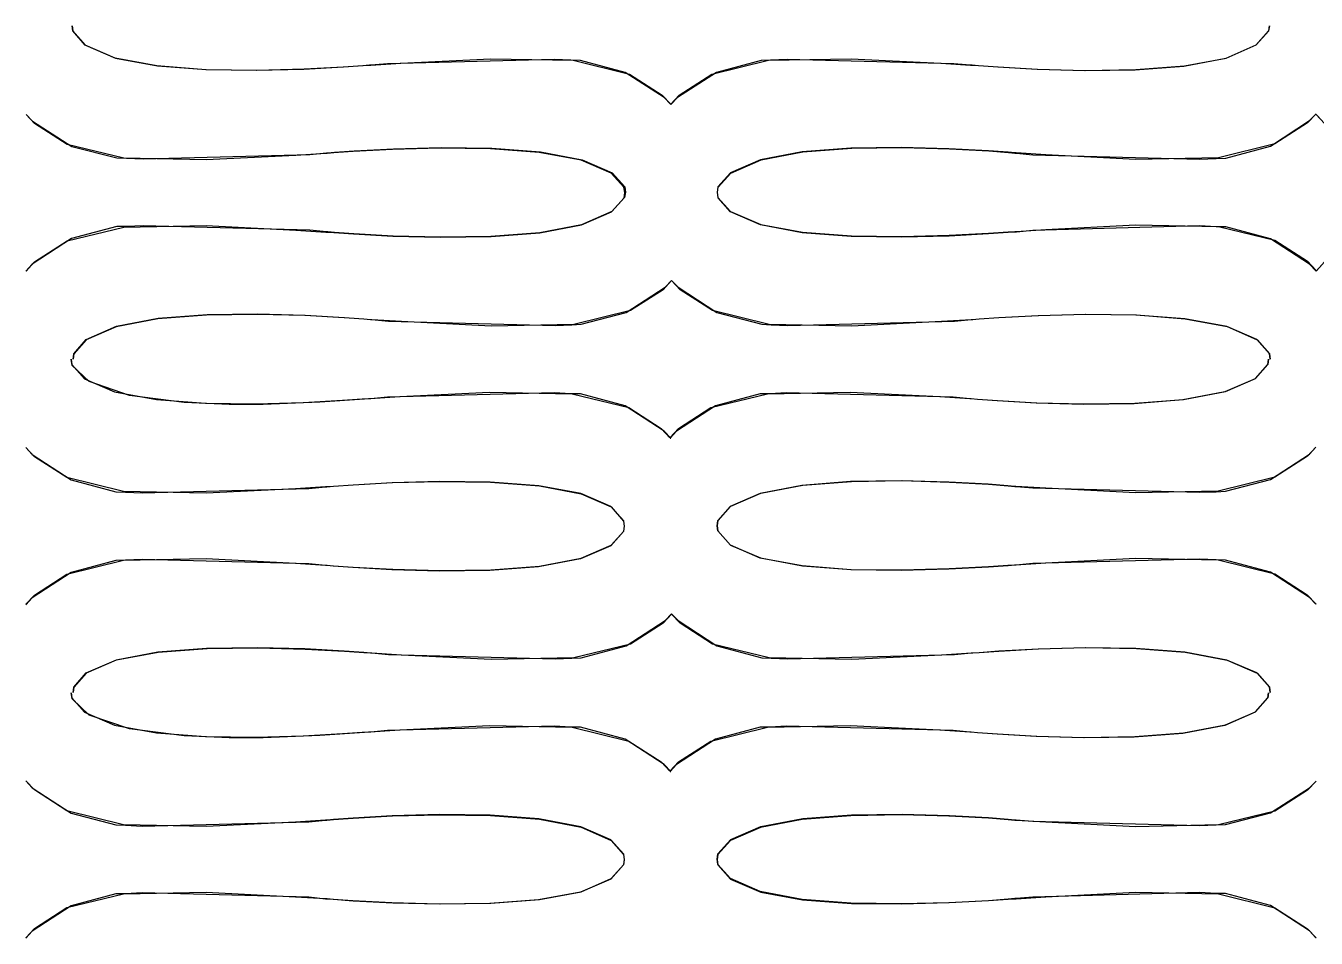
# Model space of a CAD drawing. Extents: x -8.7 to 71.7, y -3.2 to 84.
# Drawn here: x 39.54 to 55.62, y 51.84 to 63.2 of the extents above; entities that cross this region are included whole.
import ezdxf

# ---------------------------------------------------------------- set-up
doc = ezdxf.new("R2010")
doc.units = 0
doc.layers.get('0').update_dxf_attribs({"linetype": 'CONTINUOUS'})

msp = doc.modelspace()

# ---------------------------------------------------------------- linework, layer by layer
at = {"color": 1}
for p, q in [((40.1299, 63.1377), (40.1214, 63.2008)), ((40.1214, 63.2008), (40.1299, 63.1363)), ((55.0333, 63.2008), (55.0238, 63.1363)), ((55.0252, 63.1377), (55.0333, 63.2008)), ((40.284, 62.9613), (40.1299, 63.1377)), ((40.1299, 63.1363), (40.2869, 62.9599)), ((55.0238, 63.1363), (54.8651, 62.9585)), ((54.8693, 62.9627), (55.0252, 63.1377)), ((40.6562, 62.7987), (40.284, 62.9613)), ((40.2869, 62.9599), (40.6619, 62.7987)), ((54.8651, 62.9585), (54.4904, 62.793)), ((54.4961, 62.8001), (54.8693, 62.9627)), ((41.1773, 62.7006), (40.6562, 62.7987)), ((40.6619, 62.7987), (41.184, 62.702)), ((41.7848, 62.6526), (41.1773, 62.7006)), ((41.184, 62.702), (41.7918, 62.6565)), ((43.4979, 62.6854), (43.0071, 62.6579)), ((43.0114, 62.665), (43.5007, 62.6911)), ((43.743, 62.702), (43.4979, 62.6854)), ((43.5007, 62.6911), (43.7444, 62.7077)), ((43.8256, 62.7091), (43.743, 62.702)), ((43.7444, 62.7077), (43.8256, 62.7119)), ((43.8256, 62.7119), (43.8436, 62.7119)), ((43.8436, 62.7091), (43.8256, 62.7091)), ((43.8436, 62.7119), (44.2143, 62.7366)), ((44.0503, 62.7295), (43.8436, 62.7091)), ((46.1257, 62.7821), (44.0503, 62.7295)), ((44.2143, 62.7366), (45.3305, 62.7916)), ((45.3305, 62.7916), (46.3599, 62.7712)), ((46.3338, 62.7726), (46.1257, 62.7821)), ((46.451, 62.7697), (46.3338, 62.7726)), ((46.3599, 62.7712), (47.0641, 62.5987)), ((47.009, 62.6209), (46.451, 62.7697)), ((48.0893, 62.5987), (48.7938, 62.7712)), ((48.7027, 62.7697), (48.1461, 62.6209)), ((48.8213, 62.7726), (48.7027, 62.7697)), ((48.7938, 62.7712), (49.8228, 62.7916)), ((49.028, 62.7821), (48.8213, 62.7726)), ((51.103, 62.7295), (49.028, 62.7821)), ((49.8228, 62.7916), (50.9393, 62.7366)), ((50.9393, 62.7366), (51.3112, 62.7119)), ((51.3112, 62.7091), (51.103, 62.7295)), ((51.3112, 62.7119), (51.3292, 62.7119)), ((51.3292, 62.7091), (51.3112, 62.7091)), ((51.3292, 62.7119), (51.4103, 62.7048)), ((51.4092, 62.702), (51.3292, 62.7091)), ((51.653, 62.6844), (51.4092, 62.702)), ((51.4103, 62.7048), (51.6558, 62.6883)), ((52.1409, 62.6551), (51.653, 62.6844)), ((51.6558, 62.6883), (52.1462, 62.6607)), ((53.9669, 62.6939), (53.3605, 62.647)), ((53.3686, 62.6551), (53.975, 62.702)), ((54.4904, 62.793), (53.9669, 62.6939)), ((53.975, 62.702), (54.4961, 62.8001)), ((42.4145, 62.6428), (41.7848, 62.6526)), ((41.7918, 62.6565), (42.4215, 62.6484)), ((43.0071, 62.6579), (42.4145, 62.6428)), ((42.4215, 62.6484), (43.0114, 62.665)), ((47.4955, 62.3066), (47.009, 62.6209)), ((47.0641, 62.5987), (47.4708, 62.3383)), ((48.1461, 62.6209), (47.661, 62.3066)), ((47.6829, 62.3383), (48.0893, 62.5987)), ((52.7308, 62.6389), (52.1409, 62.6551)), ((52.1462, 62.6607), (52.7375, 62.6456)), ((53.3605, 62.647), (52.7308, 62.6389)), ((52.7375, 62.6456), (53.3686, 62.6551)), ((47.4708, 62.3383), (47.5767, 62.224)), ((47.5767, 62.2212), (47.4955, 62.3066)), ((47.5767, 62.224), (47.6829, 62.3383)), ((47.5795, 62.2212), (47.5767, 62.2212)), ((47.661, 62.3066), (47.5795, 62.2212)), ((39.6529, 61.9841), (39.5471, 62.097)), ((39.5471, 62.097), (39.6282, 62.013)), ((55.6147, 62.1055), (55.5089, 61.9926)), ((55.5336, 62.0201), (55.6147, 62.1055)), ((55.7209, 61.9841), (55.6147, 62.097)), ((55.6147, 62.097), (55.6962, 62.013)), ((39.6282, 62.013), (40.1175, 61.7001)), ((40.0583, 61.7238), (39.6529, 61.9841)), ((55.0485, 61.7044), (55.5336, 62.0201)), ((55.5089, 61.9926), (55.1021, 61.7319)), ((40.7638, 61.5516), (40.0583, 61.7238)), ((55.1021, 61.7319), (54.398, 61.5583)), ((40.1175, 61.7001), (40.6799, 61.5555)), ((40.6799, 61.5555), (40.798, 61.5527)), ((41.0048, 61.5431), (43.0816, 61.5982)), ((42.908, 61.5872), (41.7918, 61.5308)), ((43.2802, 61.6109), (42.908, 61.5872)), ((43.0816, 61.5982), (43.2883, 61.619)), ((43.2992, 61.6109), (43.2802, 61.6109)), ((43.2883, 61.619), (43.3077, 61.619)), ((43.3793, 61.6176), (43.2992, 61.6109)), ((43.3077, 61.619), (43.3888, 61.626)), ((43.6231, 61.6342), (43.3793, 61.6176)), ((43.3888, 61.626), (43.6344, 61.6451)), ((44.111, 61.6603), (43.6231, 61.6342)), ((43.6344, 61.6451), (44.1247, 61.6712)), ((44.7008, 61.6768), (44.111, 61.6603)), ((44.1247, 61.6712), (44.716, 61.6864)), ((45.3305, 61.6701), (44.7008, 61.6768)), ((44.716, 61.6864), (45.3471, 61.6768)), ((45.937, 61.6246), (45.3305, 61.6701)), ((45.3471, 61.6768), (45.9535, 61.6299)), ((46.4605, 61.528), (45.937, 61.6246)), ((45.9535, 61.6299), (46.4757, 61.5322)), ((49.2139, 61.6299), (48.6929, 61.5322)), ((48.7013, 61.5322), (49.2234, 61.6313)), ((49.8203, 61.6768), (49.2139, 61.6299)), ((49.2234, 61.6313), (49.8313, 61.6783)), ((50.4515, 61.6864), (49.8203, 61.6768)), ((49.8313, 61.6783), (50.461, 61.6864)), ((51.0427, 61.6712), (50.4515, 61.6864)), ((50.461, 61.6864), (51.0508, 61.6701)), ((51.5331, 61.6451), (51.0427, 61.6712)), ((51.0508, 61.6701), (51.5387, 61.6423)), ((51.7783, 61.626), (51.5331, 61.6451)), ((51.5387, 61.6423), (51.7825, 61.6232)), ((51.8612, 61.619), (51.7783, 61.626)), ((51.7825, 61.6232), (51.864, 61.6162)), ((51.8791, 61.619), (51.8612, 61.619)), ((51.864, 61.6162), (51.8816, 61.6162)), ((52.2496, 61.5957), (51.8791, 61.619)), ((51.8816, 61.6162), (52.0883, 61.5957)), ((52.0883, 61.5957), (54.1637, 61.5403)), ((53.3672, 61.5379), (52.2496, 61.5957)), ((54.398, 61.5583), (53.3672, 61.5379)), ((54.489, 61.5541), (55.0485, 61.7044)), ((41.7918, 61.5308), (40.7638, 61.5516)), ((40.798, 61.5527), (41.0048, 61.5431)), ((46.8355, 61.3668), (46.4605, 61.528)), ((46.4757, 61.5322), (46.8478, 61.3696)), ((48.6929, 61.5322), (48.3196, 61.3696)), ((48.3249, 61.3682), (48.7013, 61.5322)), ((54.1637, 61.5403), (54.3719, 61.5502)), ((54.3719, 61.5502), (54.489, 61.5541)), ((46.9939, 61.1904), (46.8355, 61.3668)), ((46.8478, 61.3696), (47.0034, 61.1946)), ((48.3196, 61.3696), (48.1651, 61.1946)), ((48.1679, 61.1904), (48.3249, 61.3682)), ((47.0034, 61.1244), (46.9939, 61.1904)), ((46.9953, 61.0609), (47.0034, 61.1244)), ((47.0119, 61.1297), (47.002, 61.0651)), ((47.0034, 61.1946), (47.0119, 61.1297)), ((48.1651, 61.1946), (48.157, 61.1297)), ((48.157, 61.1297), (48.1651, 61.0651)), ((48.1598, 61.1244), (48.1679, 61.1904)), ((48.1679, 61.0609), (48.1598, 61.1244)), ((46.8394, 60.8845), (46.9953, 61.0609)), ((47.002, 61.0651), (46.8436, 60.8873)), ((48.1651, 61.0651), (48.3224, 60.8887)), ((48.3224, 60.8845), (48.1679, 61.0609)), ((46.4661, 60.7219), (46.8394, 60.8845)), ((46.8436, 60.8873), (46.4675, 60.7219)), ((48.3224, 60.8887), (48.6971, 60.7275)), ((48.6943, 60.7219), (48.3224, 60.8845)), ((40.0583, 60.5222), (40.7638, 60.6944)), ((40.6785, 60.7011), (40.1147, 60.5511)), ((40.798, 60.7025), (40.6785, 60.7011)), ((40.7638, 60.6944), (41.7918, 60.7162)), ((41.0048, 60.7124), (40.798, 60.7025)), ((43.0816, 60.657), (41.0048, 60.7124)), ((41.7918, 60.7162), (42.908, 60.6584)), ((42.908, 60.6584), (43.2802, 60.6337)), ((43.2883, 60.6365), (43.0816, 60.657)), ((43.2802, 60.6337), (43.2992, 60.6337)), ((43.3077, 60.6365), (43.2883, 60.6365)), ((43.2992, 60.6337), (43.3807, 60.6266)), ((43.3874, 60.6294), (43.3077, 60.6365)), ((43.3807, 60.6266), (43.6259, 60.609)), ((43.6301, 60.6118), (43.3874, 60.6294)), ((43.6259, 60.609), (44.1166, 60.5825)), ((44.118, 60.5839), (43.6301, 60.6118)), ((45.9451, 60.6227), (45.3376, 60.5758)), ((45.339, 60.5772), (45.9451, 60.6242)), ((45.9451, 60.6242), (46.4661, 60.7219)), ((46.4675, 60.7219), (45.9451, 60.6227)), ((49.2153, 60.6242), (48.6943, 60.7219)), ((48.6971, 60.7275), (49.2196, 60.6309)), ((49.8228, 60.5772), (49.2153, 60.6242)), ((49.2196, 60.6309), (49.827, 60.5854)), ((50.4567, 60.5786), (51.0466, 60.5938)), ((51.5359, 60.609), (51.0452, 60.5825)), ((51.0466, 60.5938), (51.5359, 60.6199)), ((51.5359, 60.6199), (51.7797, 60.6365)), ((51.7811, 60.6266), (51.5359, 60.609)), ((51.7797, 60.6365), (51.8612, 60.6418)), ((51.864, 60.6337), (51.7811, 60.6266)), ((51.8612, 60.6418), (51.8791, 60.6418)), ((51.8816, 60.6337), (51.864, 60.6337)), ((51.8791, 60.6418), (52.2496, 60.6668)), ((52.0883, 60.6545), (51.8816, 60.6337)), ((54.1637, 60.7095), (52.0883, 60.6545)), ((52.2496, 60.6668), (53.3672, 60.7247)), ((53.3672, 60.7247), (54.398, 60.7025)), ((54.3719, 60.7), (54.1637, 60.7095)), ((54.489, 60.6972), (54.3719, 60.7)), ((54.398, 60.7025), (55.1021, 60.5303)), ((55.0485, 60.5483), (54.489, 60.6972)), ((40.1147, 60.5511), (39.6254, 60.234)), ((39.6529, 60.2615), (40.0583, 60.5222)), ((44.1166, 60.5825), (44.7075, 60.5677)), ((44.7075, 60.5677), (44.118, 60.5839)), ((44.7075, 60.5677), (45.339, 60.5772)), ((45.3376, 60.5758), (44.7075, 60.5677)), ((50.4529, 60.5677), (49.8228, 60.5772)), ((49.827, 60.5854), (50.4567, 60.5786)), ((51.0452, 60.5825), (50.4529, 60.5677)), ((55.5336, 60.2326), (55.0485, 60.5483)), ((55.1021, 60.5303), (55.5075, 60.27)), ((55.5075, 60.27), (55.6147, 60.1557)), ((39.6254, 60.234), (39.5443, 60.1472)), ((39.5471, 60.1472), (39.6529, 60.2615)), ((55.6147, 60.1472), (55.5336, 60.2326)), ((55.6147, 60.1472), (55.7209, 60.2615)), ((55.6962, 60.2326), (55.6147, 60.1472)), ((55.6147, 60.1557), (55.6147, 60.1472)), ((47.588, 60.0287), (47.4818, 59.9158)), ((47.5065, 59.9475), (47.588, 60.0315)), ((47.588, 60.0315), (47.6691, 59.9475)), ((47.6938, 59.9158), (47.588, 60.0287)), ((47.02, 59.6332), (47.5065, 59.9475)), ((47.4818, 59.9158), (47.075, 59.6554)), ((47.6691, 59.9475), (48.1528, 59.6332)), ((48.0991, 59.6554), (47.6938, 59.9158)), ((47.075, 59.6554), (46.3709, 59.4829)), ((46.4619, 59.4843), (47.02, 59.6332)), ((48.8047, 59.4829), (48.0991, 59.6554)), ((48.1528, 59.6332), (48.7109, 59.4843)), ((41.1896, 59.5521), (40.6686, 59.454)), ((40.6728, 59.461), (41.1949, 59.5602)), ((41.7961, 59.5986), (41.1896, 59.5521)), ((41.1949, 59.5602), (41.8028, 59.6057)), ((42.4272, 59.6085), (41.7961, 59.5986)), ((41.8028, 59.6057), (42.4325, 59.6152)), ((43.0181, 59.5933), (42.4272, 59.6085)), ((42.4325, 59.6152), (43.0223, 59.5976)), ((43.5088, 59.5672), (43.0181, 59.5933)), ((43.0223, 59.5976), (43.5116, 59.5697)), ((43.754, 59.5492), (43.5088, 59.5672)), ((43.5116, 59.5697), (43.7554, 59.5521)), ((43.8369, 59.5422), (43.754, 59.5492)), ((43.7554, 59.5521), (43.8369, 59.5436)), ((43.8369, 59.5436), (43.8549, 59.5436)), ((43.8549, 59.5422), (43.8369, 59.5422)), ((43.8549, 59.5436), (44.0612, 59.5242)), ((44.2253, 59.5189), (43.8549, 59.5422)), ((44.0612, 59.5242), (46.1366, 59.4706)), ((45.3415, 59.4625), (44.2253, 59.5189)), ((46.3709, 59.4829), (45.3415, 59.4625)), ((46.1366, 59.4706), (46.3448, 59.4801)), ((46.3448, 59.4801), (46.4619, 59.4843)), ((48.7109, 59.4843), (48.8294, 59.4801)), ((49.8327, 59.4625), (48.8047, 59.4829)), ((48.8294, 59.4801), (49.0361, 59.4706)), ((49.0361, 59.4706), (51.1115, 59.5242)), ((50.9489, 59.5189), (49.8327, 59.4625)), ((51.3211, 59.5422), (50.9489, 59.5189)), ((51.1115, 59.5242), (51.3182, 59.5436)), ((51.3182, 59.5436), (51.3373, 59.5436)), ((51.3401, 59.5422), (51.3211, 59.5422)), ((51.3373, 59.5436), (51.4188, 59.5521)), ((51.4202, 59.5478), (51.3401, 59.5422)), ((51.4188, 59.5521), (51.6654, 59.5697)), ((51.664, 59.5644), (51.4202, 59.5478)), ((52.1533, 59.5905), (51.664, 59.5644)), ((51.6654, 59.5697), (52.1561, 59.5962)), ((52.7431, 59.6071), (52.1533, 59.5905)), ((52.1561, 59.5962), (52.7484, 59.6113)), ((53.3714, 59.5986), (52.7431, 59.6071)), ((52.7484, 59.6113), (53.3785, 59.6015)), ((53.9792, 59.5535), (53.3714, 59.5986)), ((53.3785, 59.6015), (53.9845, 59.5545)), ((54.5013, 59.4568), (53.9792, 59.5535)), ((53.9845, 59.5545), (54.5056, 59.4554)), ((40.6686, 59.454), (40.2953, 59.2928)), ((40.2978, 59.2956), (40.6728, 59.461)), ((54.8763, 59.2942), (54.5013, 59.4568)), ((54.5056, 59.4554), (54.8792, 59.2928)), ((40.1408, 59.1178), (40.2978, 59.2956)), ((40.2953, 59.2928), (40.1408, 59.1164)), ((55.0347, 59.1178), (54.8763, 59.2942)), ((54.8792, 59.2928), (55.0333, 59.1164)), ((40.1214, 58.9732), (40.1105, 59.049)), ((40.1105, 59.049), (40.1189, 58.9841)), ((40.1189, 58.9841), (40.2759, 58.8077)), ((40.1327, 59.0518), (40.1408, 59.1178)), ((40.1408, 59.1164), (40.1327, 59.0518)), ((55.0125, 58.9841), (54.8555, 58.8063)), ((54.8584, 58.8105), (55.0139, 58.9855)), ((55.0224, 59.049), (55.0125, 58.9841)), ((55.0139, 58.9855), (55.0224, 59.049)), ((55.0333, 59.1164), (55.0414, 59.0518)), ((55.0443, 59.0518), (55.0347, 59.1178)), ((55.0414, 59.0518), (55.0443, 59.0518)), ((40.3338, 58.7707), (40.1214, 58.9732)), ((40.2759, 58.8077), (40.6506, 58.6451)), ((40.8369, 58.5982), (40.3338, 58.7707)), ((54.8555, 58.8063), (54.4795, 58.6422)), ((54.4848, 58.6479), (54.8584, 58.8105)), ((40.6506, 58.6451), (41.173, 58.5488)), ((41.5149, 58.5128), (40.8369, 58.5982)), ((41.173, 58.5488), (41.7809, 58.5033)), ((42.0769, 58.4881), (41.5149, 58.5128)), ((41.7809, 58.5033), (42.4106, 58.4962)), ((42.4106, 58.4962), (43.0004, 58.5128)), ((43.2082, 58.5156), (42.5002, 58.4881)), ((43.0004, 58.5128), (43.4894, 58.5392)), ((43.7638, 58.553), (43.2082, 58.5156)), ((43.4894, 58.5392), (43.7335, 58.5555)), ((43.7335, 58.5555), (43.8146, 58.5597)), ((43.8256, 58.5569), (43.7638, 58.553)), ((43.8146, 58.5597), (43.834, 58.5597)), ((43.8436, 58.5569), (43.8256, 58.5569)), ((43.834, 58.5597), (44.2048, 58.5844)), ((44.0503, 58.5777), (43.8436, 58.5569)), ((46.1257, 58.6313), (44.0503, 58.5777)), ((44.2048, 58.5844), (45.321, 58.6412)), ((45.321, 58.6412), (46.349, 58.6204)), ((46.3338, 58.6204), (46.1257, 58.6313)), ((46.451, 58.6176), (46.3338, 58.6204)), ((46.349, 58.6204), (47.0546, 58.4482)), ((47.0105, 58.4687), (46.451, 58.6176)), ((48.0783, 58.4482), (48.7825, 58.6204)), ((48.6914, 58.6176), (48.1334, 58.4687)), ((48.81, 58.6204), (48.6914, 58.6176)), ((48.7825, 58.6204), (49.8119, 58.6412)), ((49.0167, 58.6313), (48.81, 58.6204)), ((51.0935, 58.5777), (49.0167, 58.6313)), ((49.8119, 58.6412), (50.9281, 58.5844)), ((50.9281, 58.5844), (51.3002, 58.5597)), ((51.3002, 58.5569), (51.0935, 58.5777)), ((51.3002, 58.5597), (51.3182, 58.5597)), ((51.3182, 58.5569), (51.3002, 58.5569)), ((51.3182, 58.5597), (51.3994, 58.553)), ((51.398, 58.5502), (51.3182, 58.5569)), ((51.6421, 58.5322), (51.398, 58.5502)), ((51.3994, 58.553), (51.646, 58.535)), ((52.13, 58.5047), (51.6421, 58.5322)), ((51.646, 58.535), (52.1367, 58.5089)), ((52.7195, 58.4881), (52.13, 58.5047)), ((52.1367, 58.5089), (52.7279, 58.4937)), ((52.7279, 58.4937), (53.3576, 58.5033)), ((53.957, 58.5431), (53.3495, 58.4962)), ((53.3576, 58.5033), (53.9641, 58.5502)), ((54.4795, 58.6422), (53.957, 58.5431)), ((53.9641, 58.5502), (54.4848, 58.6479)), ((42.2645, 58.4881), (42.0769, 58.4881)), ((42.5002, 58.4881), (42.2645, 58.4881)), ((47.4955, 58.1547), (47.0105, 58.4687)), ((47.0546, 58.4482), (47.4595, 58.1875)), ((48.1334, 58.4687), (47.6497, 58.1533)), ((47.6733, 58.1875), (48.0783, 58.4482)), ((53.3495, 58.4962), (52.7195, 58.4881)), ((47.4595, 58.1875), (47.5671, 58.0732)), ((47.5671, 58.0732), (47.6733, 58.1875)), ((47.5767, 58.0679), (47.4955, 58.1547)), ((47.6497, 58.1533), (47.57, 58.0679)), ((47.57, 58.0679), (47.5767, 58.0679)), ((39.6505, 57.8362), (39.5443, 57.9494)), ((39.5443, 57.9494), (39.6254, 57.8637)), ((39.6254, 57.8637), (40.1091, 57.5497)), ((55.0457, 57.5539), (55.5308, 57.8693)), ((55.6122, 57.9547), (55.5061, 57.8418)), ((55.5308, 57.8693), (55.6122, 57.9547)), ((40.0554, 57.5758), (39.6505, 57.8362)), ((55.5061, 57.8418), (55.0997, 57.58)), ((40.761, 57.4022), (40.0554, 57.5758)), ((40.1091, 57.5497), (40.6672, 57.3994)), ((49.8285, 57.5289), (50.4582, 57.5388)), ((50.4582, 57.5388), (51.048, 57.5208)), ((55.0997, 57.58), (54.3952, 57.4075)), ((54.4862, 57.4051), (55.0457, 57.5539)), ((40.6672, 57.3994), (40.7857, 57.3952)), ((41.789, 57.3814), (40.761, 57.4022)), ((40.7857, 57.3952), (40.9924, 57.3871)), ((40.9924, 57.3871), (43.0678, 57.4421)), ((42.9052, 57.4379), (41.789, 57.3814)), ((43.2774, 57.4615), (42.9052, 57.4379)), ((43.0678, 57.4421), (43.276, 57.4615)), ((43.276, 57.4615), (43.2939, 57.4615)), ((43.2964, 57.4615), (43.2774, 57.4615)), ((43.2939, 57.4615), (43.3751, 57.4696)), ((43.3765, 57.4668), (43.2964, 57.4615)), ((43.3751, 57.4696), (43.6203, 57.4876)), ((43.6203, 57.4834), (43.3765, 57.4668)), ((43.6203, 57.4876), (44.111, 57.5137)), ((44.1082, 57.5098), (43.6203, 57.4834)), ((44.698, 57.5261), (44.1082, 57.5098)), ((44.111, 57.5137), (44.7036, 57.5289)), ((45.3277, 57.5194), (44.698, 57.5261)), ((44.7036, 57.5289), (45.3334, 57.5194)), ((45.9341, 57.4738), (45.3277, 57.5194)), ((45.3334, 57.5194), (45.9412, 57.4724)), ((46.4577, 57.3775), (45.9341, 57.4738)), ((45.9412, 57.4724), (46.4619, 57.3733)), ((46.8327, 57.2149), (46.4577, 57.3775)), ((48.6904, 57.38), (48.3168, 57.2174)), ((48.3235, 57.2188), (48.6985, 57.3842)), ((49.2111, 57.4781), (48.6904, 57.38)), ((48.6985, 57.3842), (49.222, 57.4834)), ((49.8175, 57.5261), (49.2111, 57.4781)), ((49.222, 57.4834), (49.8285, 57.5289)), ((50.4486, 57.5359), (49.8175, 57.5261)), ((51.0399, 57.5194), (50.4486, 57.5359)), ((51.5303, 57.4933), (51.0399, 57.5194)), ((51.048, 57.5208), (51.5359, 57.4933)), ((51.7758, 57.4753), (51.5303, 57.4933)), ((51.5359, 57.4933), (51.7797, 57.4753)), ((51.8583, 57.4668), (51.7758, 57.4753)), ((51.7797, 57.4753), (51.8612, 57.4668)), ((51.8763, 57.4668), (51.8583, 57.4668)), ((51.8612, 57.4668), (51.8791, 57.4668)), ((52.2471, 57.4435), (51.8763, 57.4668)), ((51.8791, 57.4668), (52.0859, 57.4477)), ((52.0859, 57.4477), (54.1609, 57.3927)), ((53.3647, 57.3871), (52.2471, 57.4435)), ((54.3952, 57.4075), (53.3647, 57.3871)), ((54.1609, 57.3927), (54.3691, 57.4008)), ((54.3691, 57.4008), (54.4862, 57.4051)), ((46.4619, 57.3733), (46.8341, 57.2107)), ((48.3168, 57.2174), (48.1623, 57.0424)), ((48.1651, 57.041), (48.3235, 57.2188)), ((46.9911, 57.0385), (46.8327, 57.2149)), ((46.8341, 57.2107), (46.9896, 57.0343)), ((46.9882, 56.9048), (46.8298, 56.727)), ((46.8369, 56.7337), (46.9925, 56.9087)), ((46.9981, 56.9694), (46.9882, 56.9048)), ((46.9896, 57.0343), (46.9981, 56.9694)), ((47.0006, 56.9722), (46.9911, 57.0385)), ((46.9925, 56.9087), (47.0006, 56.9722)), ((48.1623, 57.0424), (48.1542, 56.9778)), ((48.1542, 56.9778), (48.1623, 56.9129)), ((48.157, 56.975), (48.1651, 57.041)), ((48.1651, 56.9115), (48.157, 56.975)), ((48.1623, 56.9129), (48.3196, 56.7365)), ((48.3196, 56.7365), (48.1651, 56.9115)), ((46.4633, 56.5725), (46.8369, 56.7337)), ((48.6914, 56.5739), (48.3196, 56.7365)), ((48.3196, 56.7365), (48.6943, 56.5753)), ((46.8298, 56.727), (46.4538, 56.5644)), ((49.2125, 56.4762), (48.6914, 56.5739)), ((48.6943, 56.5753), (49.2167, 56.479)), ((40.0554, 56.3742), (40.761, 56.5464)), ((40.6672, 56.5436), (40.1091, 56.3933)), ((40.7857, 56.5464), (40.6672, 56.5436)), ((40.761, 56.5464), (41.789, 56.5672)), ((40.9924, 56.5559), (40.7857, 56.5464)), ((43.0678, 56.5009), (40.9924, 56.5559)), ((41.789, 56.5672), (42.9052, 56.5108)), ((42.9052, 56.5108), (43.2774, 56.4857)), ((43.276, 56.4804), (43.0678, 56.5009)), ((43.2939, 56.4804), (43.276, 56.4804)), ((43.2774, 56.4857), (43.2964, 56.4857)), ((43.3737, 56.4734), (43.2939, 56.4804)), ((43.2964, 56.4857), (43.3779, 56.479)), ((43.6164, 56.4554), (43.3737, 56.4734)), ((43.3779, 56.479), (43.6231, 56.461)), ((44.1043, 56.4279), (43.6164, 56.4554)), ((43.6231, 56.461), (44.1138, 56.4349)), ((44.6938, 56.4113), (44.1043, 56.4279)), ((44.1138, 56.4349), (44.7051, 56.4197)), ((45.3238, 56.4197), (44.6938, 56.4113)), ((44.7051, 56.4197), (45.3362, 56.4279)), ((45.9313, 56.4653), (45.3238, 56.4197)), ((45.3362, 56.4279), (45.9422, 56.4748)), ((46.4538, 56.5644), (45.9313, 56.4653)), ((45.9422, 56.4748), (46.4633, 56.5725)), ((49.8203, 56.4293), (49.2125, 56.4762)), ((49.2167, 56.479), (49.8242, 56.4335)), ((50.45, 56.4197), (49.8203, 56.4293)), ((49.8242, 56.4335), (50.4543, 56.4265)), ((51.0427, 56.4349), (50.45, 56.4197)), ((50.4543, 56.4265), (51.0438, 56.443)), ((51.5331, 56.461), (51.0427, 56.4349)), ((51.0438, 56.443), (51.5331, 56.4691)), ((51.5331, 56.4691), (51.7772, 56.4857)), ((51.7783, 56.479), (51.5331, 56.461)), ((51.7772, 56.4857), (51.8583, 56.4914)), ((51.8612, 56.4857), (51.7783, 56.479)), ((51.8583, 56.4914), (51.8763, 56.4914)), ((51.8791, 56.4857), (51.8612, 56.4857)), ((51.8763, 56.4914), (52.2471, 56.5161)), ((52.0859, 56.5065), (51.8791, 56.4857)), ((54.1609, 56.5616), (52.0859, 56.5065)), ((52.2471, 56.5161), (53.3647, 56.5725)), ((53.3647, 56.5725), (54.3952, 56.552)), ((54.3691, 56.552), (54.1609, 56.5616)), ((54.4862, 56.5492), (54.3691, 56.552)), ((54.3952, 56.552), (55.0997, 56.3795)), ((55.0457, 56.4003), (54.4862, 56.5492)), ((40.1091, 56.3933), (39.6254, 56.0793)), ((39.6505, 56.1139), (40.0554, 56.3742)), ((55.5308, 56.0846), (55.0457, 56.4003)), ((55.0997, 56.3795), (55.5046, 56.1178)), ((39.5443, 55.9992), (39.6505, 56.1139)), ((55.5046, 56.1178), (55.6122, 56.0035)), ((39.6254, 56.0793), (39.5443, 55.9939)), ((55.6122, 55.9992), (55.5308, 56.0846)), ((55.6122, 56.0035), (55.6122, 55.9992)), ((47.02, 55.4824), (47.5065, 55.7953)), ((47.588, 55.8768), (47.4818, 55.7636)), ((47.5065, 55.7953), (47.588, 55.8793)), ((47.588, 55.8793), (47.6691, 55.7953)), ((47.6938, 55.7636), (47.588, 55.8768)), ((47.6691, 55.7953), (48.1528, 55.4814)), ((47.4818, 55.7636), (47.075, 55.5032)), ((48.0991, 55.5032), (47.6938, 55.7636)), ((41.7961, 55.4482), (41.1896, 55.4013)), ((41.1949, 55.4041), (41.8028, 55.4496)), ((42.4272, 55.4577), (41.7961, 55.4482)), ((41.8028, 55.4496), (42.4325, 55.4563)), ((43.0181, 55.4426), (42.4272, 55.4577)), ((42.4325, 55.4563), (43.0223, 55.4397)), ((47.075, 55.5032), (46.3709, 55.3325)), ((46.4619, 55.3339), (47.02, 55.4824)), ((48.8047, 55.3325), (48.0991, 55.5032)), ((48.1528, 55.4814), (48.7109, 55.3325)), ((52.7431, 55.4549), (52.1533, 55.4383)), ((52.1561, 55.444), (52.7484, 55.4591)), ((53.3714, 55.4468), (52.7431, 55.4549)), ((52.7484, 55.4591), (53.3785, 55.4496)), ((53.3785, 55.4496), (53.9845, 55.4027)), ((40.6686, 55.3036), (40.2953, 55.1409)), ((40.2978, 55.1448), (40.6728, 55.3074)), ((41.1896, 55.4013), (40.6686, 55.3036)), ((40.6728, 55.3074), (41.1949, 55.4041)), ((43.5088, 55.415), (43.0181, 55.4426)), ((43.0223, 55.4397), (43.5116, 55.415)), ((43.754, 55.397), (43.5088, 55.415)), ((43.5116, 55.415), (43.7554, 55.3985)), ((43.8369, 55.3903), (43.754, 55.397)), ((43.7554, 55.3985), (43.8369, 55.3932)), ((43.8369, 55.3932), (43.8549, 55.3932)), ((43.8549, 55.3903), (43.8369, 55.3903)), ((43.8549, 55.3932), (44.0612, 55.3738)), ((44.2253, 55.3667), (43.8549, 55.3903)), ((44.0612, 55.3738), (46.1366, 55.3201)), ((45.3415, 55.3117), (44.2253, 55.3667)), ((46.3709, 55.3325), (45.3415, 55.3117)), ((46.1366, 55.3201), (46.3448, 55.3297)), ((46.3448, 55.3297), (46.4619, 55.3339)), ((48.7109, 55.3325), (48.8294, 55.3297)), ((49.8327, 55.3117), (48.8047, 55.3325)), ((48.8294, 55.3297), (49.0361, 55.3201)), ((49.0361, 55.3201), (51.1115, 55.3738)), ((50.9489, 55.3667), (49.8327, 55.3117)), ((51.3211, 55.3903), (50.9489, 55.3667)), ((51.1115, 55.3738), (51.3182, 55.3932)), ((51.3182, 55.3932), (51.3373, 55.3932)), ((51.3401, 55.3903), (51.3211, 55.3903)), ((51.3373, 55.3932), (51.4188, 55.3999)), ((51.4202, 55.3956), (51.3401, 55.3903)), ((51.4188, 55.3999), (51.6654, 55.4179)), ((51.664, 55.4122), (51.4202, 55.3956)), ((52.1533, 55.4383), (51.664, 55.4122)), ((51.6654, 55.4179), (52.1561, 55.444)), ((53.9792, 55.4013), (53.3714, 55.4468)), ((54.5013, 55.305), (53.9792, 55.4013)), ((53.9845, 55.4027), (54.5056, 55.305)), ((54.8763, 55.1438), (54.5013, 55.305)), ((54.5056, 55.305), (54.8792, 55.1423)), ((40.1408, 54.9674), (40.2978, 55.1448)), ((40.2953, 55.1409), (40.1408, 54.966)), ((55.0347, 54.9674), (54.8763, 55.1438)), ((54.8792, 55.1423), (55.0333, 54.966)), ((40.1327, 54.901), (40.1408, 54.9674)), ((40.1408, 54.966), (40.1327, 54.901)), ((55.0333, 54.966), (55.0414, 54.901)), ((55.0443, 54.901), (55.0347, 54.9674)), ((40.1214, 54.8224), (40.1105, 54.8982)), ((40.1105, 54.8982), (40.1189, 54.8337)), ((40.1189, 54.8337), (40.2759, 54.6573)), ((40.3338, 54.6199), (40.1214, 54.8224)), ((55.0125, 54.8337), (54.8555, 54.6559)), ((54.8584, 54.6597), (55.0139, 54.8351)), ((55.0224, 54.8982), (55.0125, 54.8337)), ((55.0139, 54.8351), (55.0224, 54.8982)), ((55.0414, 54.901), (55.0443, 54.901)), ((40.2759, 54.6573), (40.6506, 54.4946)), ((54.8555, 54.6559), (54.4795, 54.4904)), ((54.4848, 54.4971), (54.8584, 54.6597)), ((40.8369, 54.4477), (40.3338, 54.6199)), ((40.6506, 54.4946), (41.173, 54.398)), ((44.2048, 54.434), (45.321, 54.489)), ((45.321, 54.489), (46.349, 54.4682)), ((48.7825, 54.4682), (49.8119, 54.489)), ((49.8119, 54.489), (50.9281, 54.434)), ((54.4795, 54.4904), (53.957, 54.3913)), ((53.9641, 54.3994), (54.4848, 54.4971)), ((41.5149, 54.3624), (40.8369, 54.4477)), ((41.173, 54.398), (41.7809, 54.3525)), ((42.0769, 54.3373), (41.5149, 54.3624)), ((41.7809, 54.3525), (42.4106, 54.3458)), ((42.2645, 54.3373), (42.0769, 54.3373)), ((42.5002, 54.3373), (42.2645, 54.3373)), ((42.4106, 54.3458), (43.0004, 54.3624)), ((43.2082, 54.3638), (42.5002, 54.3373)), ((43.0004, 54.3624), (43.4894, 54.3885)), ((43.7638, 54.4008), (43.2082, 54.3638)), ((43.4894, 54.3885), (43.7335, 54.405)), ((43.7335, 54.405), (43.8146, 54.4089)), ((43.8256, 54.4064), (43.7638, 54.4008)), ((43.8146, 54.4089), (43.834, 54.4089)), ((43.8436, 54.4064), (43.8256, 54.4064)), ((43.834, 54.4089), (44.2048, 54.434)), ((44.0503, 54.4269), (43.8436, 54.4064)), ((46.1257, 54.4795), (44.0503, 54.4269)), ((46.3338, 54.4696), (46.1257, 54.4795)), ((46.451, 54.4671), (46.3338, 54.4696)), ((46.349, 54.4682), (47.0546, 54.296)), ((47.0105, 54.3183), (46.451, 54.4671)), ((48.0783, 54.296), (48.7825, 54.4682)), ((48.6914, 54.4671), (48.1334, 54.3183)), ((48.81, 54.4696), (48.6914, 54.4671)), ((49.0167, 54.4795), (48.81, 54.4696)), ((51.0935, 54.4269), (49.0167, 54.4795)), ((50.9281, 54.434), (51.3002, 54.4089)), ((51.3002, 54.4064), (51.0935, 54.4269)), ((51.3002, 54.4089), (51.3182, 54.4089)), ((51.3182, 54.4064), (51.3002, 54.4064)), ((51.3182, 54.4089), (51.3994, 54.4022)), ((51.398, 54.3994), (51.3182, 54.4064)), ((51.6421, 54.3814), (51.398, 54.3994)), ((51.3994, 54.4022), (51.646, 54.3842)), ((52.13, 54.3525), (51.6421, 54.3814)), ((51.646, 54.3842), (52.1367, 54.3581)), ((52.7195, 54.3359), (52.13, 54.3525)), ((52.1367, 54.3581), (52.7279, 54.3415)), ((53.3495, 54.3444), (52.7195, 54.3359)), ((52.7279, 54.3415), (53.3576, 54.3511)), ((53.957, 54.3913), (53.3495, 54.3444)), ((53.3576, 54.3511), (53.9641, 54.3994)), ((47.4955, 54.0025), (47.0105, 54.3183)), ((47.0546, 54.296), (47.4595, 54.0357)), ((48.1334, 54.3183), (47.6497, 54.0025)), ((47.6733, 54.0357), (48.0783, 54.296)), ((47.4595, 54.0357), (47.5671, 53.9214)), ((47.5767, 53.9171), (47.4955, 54.0025)), ((47.5671, 53.9214), (47.6733, 54.0357)), ((47.6497, 54.0025), (47.57, 53.9171)), ((47.57, 53.9171), (47.5767, 53.9171)), ((39.6505, 53.6871), (39.5443, 53.8)), ((39.5443, 53.8), (39.6254, 53.7146)), ((39.6254, 53.7146), (40.1091, 53.4003)), ((40.0554, 53.4264), (39.6505, 53.6871)), ((55.0457, 53.4017), (55.5322, 53.7132)), ((55.5089, 53.6843), (55.1021, 53.424)), ((55.6147, 53.7972), (55.5089, 53.6843)), ((55.5322, 53.7132), (55.6147, 53.7972)), ((40.761, 53.2529), (40.0554, 53.4264)), ((40.1091, 53.4003), (40.6672, 53.2515)), ((44.1082, 53.3647), (43.6203, 53.3368)), ((43.6203, 53.3368), (44.111, 53.3633)), ((44.698, 53.3809), (44.1082, 53.3647)), ((44.111, 53.3633), (44.7036, 53.3785)), ((45.3277, 53.3728), (44.698, 53.3809)), ((44.7036, 53.3785), (45.3334, 53.3686)), ((45.9341, 53.3273), (45.3277, 53.3728)), ((45.3334, 53.3686), (45.9412, 53.3217)), ((49.8203, 53.3658), (49.2139, 53.3192)), ((49.222, 53.3315), (49.8285, 53.3785)), ((50.4515, 53.3756), (49.8203, 53.3658)), ((49.8285, 53.3785), (50.4582, 53.3866)), ((51.0427, 53.3605), (50.4515, 53.3756)), ((50.4582, 53.3866), (51.048, 53.37)), ((51.5331, 53.3344), (51.0427, 53.3605)), ((51.048, 53.37), (51.5359, 53.3425)), ((55.1021, 53.424), (54.398, 53.2515)), ((54.4862, 53.2557), (55.0457, 53.4017)), ((40.6672, 53.2515), (40.7857, 53.2476)), ((41.789, 53.2324), (40.761, 53.2529)), ((40.7857, 53.2476), (40.9924, 53.2377)), ((40.9924, 53.2377), (43.0678, 53.2917)), ((42.9052, 53.2874), (41.789, 53.2324)), ((43.2774, 53.3107), (42.9052, 53.2874)), ((43.0678, 53.2917), (43.276, 53.3107)), ((43.276, 53.3107), (43.2939, 53.3107)), ((43.2964, 53.3107), (43.2774, 53.3107)), ((43.2939, 53.3107), (43.3751, 53.3178)), ((43.3765, 53.3178), (43.2964, 53.3107)), ((43.3751, 53.3178), (43.6203, 53.3368)), ((43.6203, 53.3368), (43.3765, 53.3178)), ((46.4577, 53.2282), (45.9341, 53.3273)), ((45.9412, 53.3217), (46.4619, 53.2225)), ((46.8327, 53.0655), (46.4577, 53.2282)), ((46.4619, 53.2225), (46.8341, 53.0599)), ((48.6929, 53.2211), (48.3196, 53.0585)), ((48.3235, 53.0684), (48.6985, 53.2324)), ((49.2139, 53.3192), (48.6929, 53.2211)), ((48.6985, 53.2324), (49.222, 53.3315)), ((51.7783, 53.315), (51.5331, 53.3344)), ((51.5359, 53.3425), (51.7797, 53.3231)), ((51.8612, 53.3079), (51.7783, 53.315)), ((51.7797, 53.3231), (51.8612, 53.3164)), ((51.8612, 53.3164), (51.8612, 53.3164)), ((51.8612, 53.3164), (51.8791, 53.3164)), ((51.8654, 53.3079), (51.8612, 53.3079)), ((51.8791, 53.3079), (51.8654, 53.3079)), ((51.8791, 53.3164), (51.8791, 53.3164)), ((51.8791, 53.3164), (52.0859, 53.297)), ((52.2496, 53.2846), (51.8791, 53.3079)), ((51.8791, 53.3079), (51.8791, 53.3079)), ((52.0859, 53.297), (54.1609, 53.2433)), ((53.3672, 53.2296), (52.2496, 53.2846)), ((54.398, 53.2515), (53.3672, 53.2296)), ((54.1609, 53.2433), (54.3691, 53.2529)), ((54.3691, 53.2529), (54.4862, 53.2557)), ((46.9911, 52.8877), (46.8327, 53.0655)), ((46.8341, 53.0599), (46.9896, 52.8835)), ((48.1651, 52.8906), (48.3235, 53.0684)), ((48.3196, 53.0585), (48.1651, 52.8835)), ((46.9896, 52.8835), (46.9981, 52.8189)), ((47.0006, 52.8214), (46.9911, 52.8877)), ((48.157, 52.8242), (48.1651, 52.8906)), ((48.1651, 52.8835), (48.157, 52.8189)), ((46.9882, 52.754), (46.8298, 52.5776)), ((46.8369, 52.5833), (46.9925, 52.7583)), ((46.9981, 52.8189), (46.9882, 52.754)), ((46.9925, 52.7583), (47.0006, 52.8214)), ((48.1651, 52.7611), (48.157, 52.8242)), ((48.157, 52.8189), (48.1651, 52.754)), ((48.3196, 52.5847), (48.1651, 52.7611)), ((48.1651, 52.754), (48.3224, 52.5776)), ((46.8298, 52.5776), (46.4538, 52.415)), ((46.4633, 52.4207), (46.8369, 52.5833)), ((48.6914, 52.4221), (48.3196, 52.5847)), ((48.3224, 52.5776), (48.6971, 52.4164)), ((40.0554, 52.222), (40.761, 52.3946)), ((40.7857, 52.3956), (40.6672, 52.3931)), ((40.761, 52.3946), (41.789, 52.4164)), ((40.9924, 52.4055), (40.7857, 52.3956)), ((43.0678, 52.3505), (40.9924, 52.4055)), ((41.789, 52.4164), (42.9052, 52.3586)), ((46.4538, 52.415), (45.9313, 52.3187)), ((45.9422, 52.324), (46.4633, 52.4207)), ((49.2125, 52.324), (48.6914, 52.4221)), ((48.6971, 52.4164), (49.2196, 52.3201)), ((54.1609, 52.4097), (52.0859, 52.3543)), ((52.2496, 52.3572), (53.3672, 52.4136)), ((53.3672, 52.4136), (54.398, 52.3931)), ((54.3691, 52.3998), (54.1609, 52.4097)), ((54.4862, 52.397), (54.3691, 52.3998)), ((55.0457, 52.2482), (54.4862, 52.397)), ((40.1091, 52.2429), (39.6254, 51.9271)), ((40.6672, 52.3931), (40.1091, 52.2429)), ((42.9052, 52.3586), (43.2774, 52.3339)), ((43.276, 52.3296), (43.0678, 52.3505)), ((43.2939, 52.3296), (43.276, 52.3296)), ((43.2774, 52.3339), (43.2964, 52.3339)), ((43.3737, 52.3254), (43.2939, 52.3296)), ((43.2964, 52.3339), (43.3779, 52.3268)), ((43.6164, 52.3088), (43.3737, 52.3254)), ((43.3779, 52.3268), (43.6231, 52.3088)), ((44.1043, 52.2827), (43.6164, 52.3088)), ((43.6231, 52.3088), (44.1138, 52.2827)), ((44.6938, 52.2661), (44.1043, 52.2827)), ((44.1138, 52.2827), (44.7051, 52.2676)), ((45.3238, 52.2732), (44.6938, 52.2661)), ((44.7051, 52.2676), (45.3362, 52.276)), ((45.9313, 52.3187), (45.3238, 52.2732)), ((45.3362, 52.276), (45.9422, 52.324)), ((49.8203, 52.2774), (49.2125, 52.324)), ((49.2196, 52.3201), (49.827, 52.2746)), ((50.45, 52.2676), (49.8203, 52.2774)), ((49.827, 52.2746), (50.4567, 52.2676)), ((51.0427, 52.2827), (50.45, 52.2676)), ((50.4567, 52.2676), (51.0466, 52.2841)), ((51.5331, 52.3088), (51.0427, 52.2827)), ((51.0466, 52.2841), (51.5359, 52.3102)), ((51.7783, 52.3268), (51.5331, 52.3088)), ((51.5359, 52.3102), (51.7797, 52.3268)), ((51.8612, 52.3339), (51.7783, 52.3268)), ((51.7797, 52.3268), (51.8612, 52.3325)), ((51.8791, 52.3339), (51.8612, 52.3339)), ((51.8612, 52.3325), (51.8791, 52.3325)), ((51.8791, 52.3325), (52.2496, 52.3572)), ((52.0859, 52.3543), (51.8791, 52.3339)), ((54.398, 52.3931), (55.1021, 52.2192)), ((55.5308, 51.9328), (55.0457, 52.2482)), ((39.6505, 51.9617), (40.0554, 52.222)), ((55.1021, 52.2192), (55.5075, 51.9589)), ((39.5443, 51.8474), (39.6505, 51.9617)), ((39.6254, 51.9271), (39.5443, 51.8418)), ((55.5075, 51.9589), (55.6147, 51.8446)), ((55.6122, 51.8474), (55.5308, 51.9328)), ((55.6147, 51.8446), (55.6122, 51.8474))]:
    msp.add_line(p, q, dxfattribs=at)

doc.saveas('drawing.dxf')
